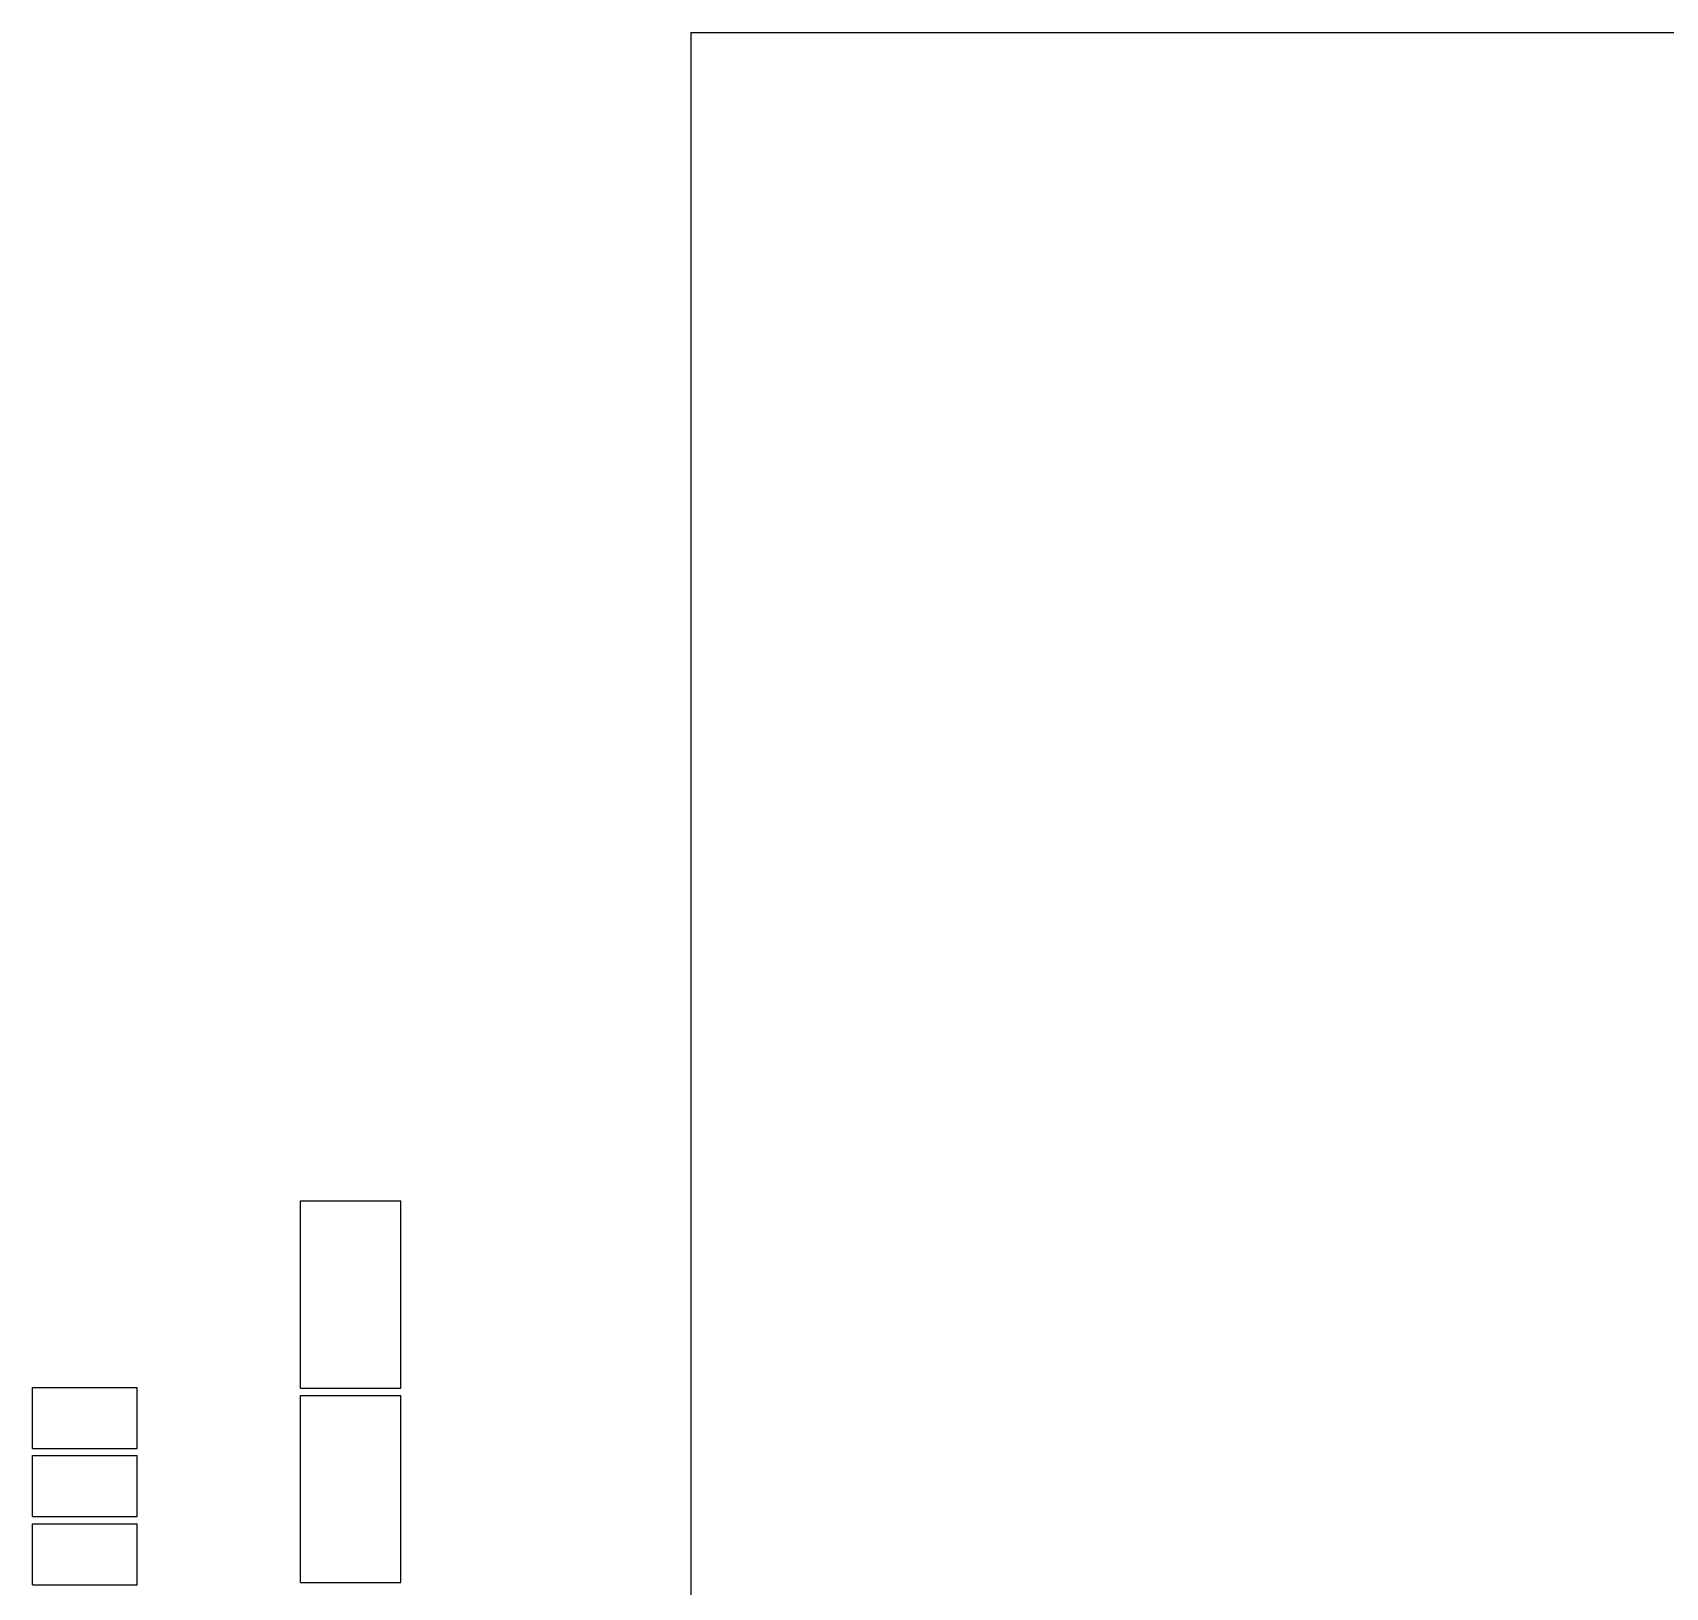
# Model space of a CAD drawing. Header units: metres. Extents: x -45 to 241, y 0 to 388.
# Drawn here: x -45.3 to 67.1, y 280.7 to 387.8 of the extents above; entities that cross this region are included whole.
import ezdxf

# ---------------------------------------------------------------- set-up
doc = ezdxf.new("R2010")
doc.units = ezdxf.units.M

msp = doc.modelspace()

# ---------------------------------------------------------------- linework, layer by layer
for points in [[(0, 387.8), (3.83, 387.8), (7.66, 387.8), (11.49, 387.8), (15.31, 387.8), (19.14, 387.8), (22.97, 387.8), (26.8, 387.8), (30.63, 387.8), (34.46, 387.8), (38.29, 387.8), (42.11, 387.8), (45.94, 387.8), (49.77, 387.8), (53.6, 387.8), (57.43, 387.8), (61.26, 387.8), (65.09, 387.8), (68.91, 387.8)], [(0, 387.8), (0, 384.72), (0, 381.65), (0, 378.57), (0, 375.5), (0, 372.42), (0, 369.35), (0, 366.27), (0, 363.2), (0, 360.12), (0, 357.05), (0, 353.97), (0, 350.9), (0, 347.82), (0, 344.74), (0, 341.67), (0, 338.59), (0, 335.52), (0, 332.44), (0, 329.37), (0, 326.29), (0, 323.22), (0, 320.14), (0, 317.07), (0, 313.99), (0, 310.92), (0, 307.84), (0, 304.76), (0, 301.69), (0, 298.61), (0, 295.54), (0, 292.46), (0, 289.39), (0, 286.31), (0, 283.24), (0, 280.16)], [(-26.87, 294.4), (-26.87, 294.6), (-26.87, 294.81), (-26.87, 295.01), (-26.87, 295.22), (-26.87, 295.42), (-26.87, 295.63), (-26.87, 295.83), (-26.87, 296.04), (-26.87, 296.24), (-26.87, 296.45), (-26.87, 296.65), (-26.87, 296.86), (-26.87, 297.06), (-26.87, 297.27), (-26.87, 297.47), (-26.87, 297.68), (-26.87, 297.88), (-26.87, 298.09), (-26.87, 298.29), (-26.87, 298.5), (-26.87, 298.7), (-26.87, 298.9), (-26.87, 299.11), (-26.87, 299.31), (-26.87, 299.52), (-26.87, 299.72), (-26.87, 299.93), (-26.87, 300.13), (-26.87, 300.34), (-26.87, 300.54), (-26.87, 300.75), (-26.87, 300.95), (-26.87, 301.16), (-26.87, 301.36), (-26.87, 301.57), (-26.87, 301.77), (-26.87, 301.98), (-26.87, 302.18), (-26.87, 302.39), (-26.87, 302.59), (-26.87, 302.8), (-26.87, 303), (-26.87, 303.2), (-26.87, 303.41), (-26.87, 303.61), (-26.87, 303.82), (-26.87, 304.02), (-26.87, 304.23), (-26.87, 304.43), (-26.87, 304.64), (-26.87, 304.84), (-26.87, 305.05), (-26.87, 305.25), (-26.87, 305.46), (-26.87, 305.66), (-26.87, 305.87), (-26.87, 306.07), (-26.87, 306.28), (-26.87, 306.48), (-26.87, 306.69), (-26.87, 306.89), (-26.87, 307.1), (-26.87, 307.3)], [(-26.87, 307.3), (-26.76, 307.3), (-26.65, 307.3), (-26.54, 307.3), (-26.43, 307.3), (-26.32, 307.3), (-26.21, 307.3), (-26.1, 307.3), (-25.99, 307.3), (-25.88, 307.3), (-25.77, 307.3), (-25.66, 307.3), (-25.55, 307.3), (-25.44, 307.3), (-25.33, 307.3), (-25.22, 307.3), (-25.11, 307.3), (-25, 307.3), (-24.9, 307.3), (-24.79, 307.3), (-24.68, 307.3), (-24.57, 307.3), (-24.46, 307.3), (-24.35, 307.3), (-24.24, 307.3), (-24.13, 307.3), (-24.02, 307.3), (-23.91, 307.3), (-23.8, 307.3), (-23.69, 307.3), (-23.58, 307.3), (-23.47, 307.3), (-23.36, 307.3), (-23.25, 307.3), (-23.14, 307.3), (-23.03, 307.3), (-22.92, 307.3), (-22.81, 307.3), (-22.7, 307.3), (-22.59, 307.3), (-22.48, 307.3), (-22.37, 307.3), (-22.26, 307.3), (-22.16, 307.3), (-22.05, 307.3), (-21.94, 307.3), (-21.83, 307.3), (-21.72, 307.3), (-21.61, 307.3), (-21.5, 307.3), (-21.39, 307.3), (-21.28, 307.3), (-21.17, 307.3), (-21.06, 307.3), (-20.95, 307.3), (-20.84, 307.3), (-20.73, 307.3), (-20.62, 307.3), (-20.51, 307.3), (-20.4, 307.3), (-20.29, 307.3), (-20.18, 307.3), (-20.07, 307.3), (-19.96, 307.3)], [(-19.96, 294.4), (-19.96, 294.6), (-19.96, 294.81), (-19.96, 295.01), (-19.96, 295.22), (-19.96, 295.42), (-19.96, 295.63), (-19.96, 295.83), (-19.96, 296.04), (-19.96, 296.24), (-19.96, 296.45), (-19.96, 296.65), (-19.96, 296.86), (-19.96, 297.06), (-19.96, 297.27), (-19.96, 297.47), (-19.96, 297.68), (-19.96, 297.88), (-19.96, 298.09), (-19.96, 298.29), (-19.96, 298.5), (-19.96, 298.7), (-19.96, 298.9), (-19.96, 299.11), (-19.96, 299.31), (-19.96, 299.52), (-19.96, 299.72), (-19.96, 299.93), (-19.96, 300.13), (-19.96, 300.34), (-19.96, 300.54), (-19.96, 300.75), (-19.96, 300.95), (-19.96, 301.16), (-19.96, 301.36), (-19.96, 301.57), (-19.96, 301.77), (-19.96, 301.98), (-19.96, 302.18), (-19.96, 302.39), (-19.96, 302.59), (-19.96, 302.8), (-19.96, 303), (-19.96, 303.2), (-19.96, 303.41), (-19.96, 303.61), (-19.96, 303.82), (-19.96, 304.02), (-19.96, 304.23), (-19.96, 304.43), (-19.96, 304.64), (-19.96, 304.84), (-19.96, 305.05), (-19.96, 305.25), (-19.96, 305.46), (-19.96, 305.66), (-19.96, 305.87), (-19.96, 306.07), (-19.96, 306.28), (-19.96, 306.48), (-19.96, 306.69), (-19.96, 306.89), (-19.96, 307.1), (-19.96, 307.3)], [(-45.33, 290.25), (-45.33, 290.32), (-45.33, 290.38), (-45.33, 290.45), (-45.33, 290.52), (-45.33, 290.58), (-45.33, 290.65), (-45.33, 290.72), (-45.33, 290.78), (-45.33, 290.85), (-45.33, 290.92), (-45.33, 290.98), (-45.33, 291.05), (-45.33, 291.12), (-45.33, 291.18), (-45.33, 291.25), (-45.33, 291.32), (-45.33, 291.38), (-45.33, 291.45), (-45.33, 291.52), (-45.33, 291.58), (-45.33, 291.65), (-45.33, 291.72), (-45.33, 291.78), (-45.33, 291.85), (-45.33, 291.92), (-45.33, 291.98), (-45.33, 292.05), (-45.33, 292.12), (-45.33, 292.18), (-45.33, 292.25), (-45.33, 292.32), (-45.33, 292.38), (-45.33, 292.45), (-45.33, 292.52), (-45.33, 292.58), (-45.33, 292.65), (-45.33, 292.72), (-45.33, 292.78), (-45.33, 292.85), (-45.33, 292.92), (-45.33, 292.98), (-45.33, 293.05), (-45.33, 293.12), (-45.33, 293.18), (-45.33, 293.25), (-45.33, 293.32), (-45.33, 293.38), (-45.33, 293.45), (-45.33, 293.52), (-45.33, 293.58), (-45.33, 293.65), (-45.33, 293.72), (-45.33, 293.78), (-45.33, 293.85), (-45.33, 293.92), (-45.33, 293.98), (-45.33, 294.05), (-45.33, 294.12), (-45.33, 294.18), (-45.33, 294.25), (-45.33, 294.32), (-45.33, 294.38), (-45.33, 294.45)], [(-45.33, 294.45), (-45.21, 294.45), (-45.1, 294.45), (-44.98, 294.45), (-44.87, 294.45), (-44.75, 294.45), (-44.64, 294.45), (-44.52, 294.45), (-44.41, 294.45), (-44.3, 294.45), (-44.18, 294.45), (-44.07, 294.45), (-43.95, 294.45), (-43.84, 294.45), (-43.72, 294.45), (-43.61, 294.45), (-43.5, 294.45), (-43.38, 294.45), (-43.27, 294.45), (-43.15, 294.45), (-43.04, 294.45), (-42.92, 294.45), (-42.81, 294.45), (-42.7, 294.45), (-42.58, 294.45), (-42.47, 294.45), (-42.35, 294.45), (-42.24, 294.45), (-42.12, 294.45), (-42.01, 294.45), (-41.9, 294.45), (-41.78, 294.45), (-41.67, 294.45), (-41.55, 294.45), (-41.44, 294.45), (-41.32, 294.45), (-41.21, 294.45), (-41.1, 294.45), (-40.98, 294.45), (-40.87, 294.45), (-40.75, 294.45), (-40.64, 294.45), (-40.52, 294.45), (-40.41, 294.45), (-40.29, 294.45), (-40.18, 294.45), (-40.07, 294.45), (-39.95, 294.45), (-39.84, 294.45), (-39.72, 294.45), (-39.61, 294.45), (-39.49, 294.45), (-39.38, 294.45), (-39.27, 294.45), (-39.15, 294.45), (-39.04, 294.45), (-38.92, 294.45), (-38.81, 294.45), (-38.69, 294.45), (-38.58, 294.45), (-38.47, 294.45), (-38.35, 294.45), (-38.24, 294.45), (-38.12, 294.45)], [(-38.12, 290.25), (-38.12, 290.32), (-38.12, 290.38), (-38.12, 290.45), (-38.12, 290.52), (-38.12, 290.58), (-38.12, 290.65), (-38.12, 290.72), (-38.12, 290.78), (-38.12, 290.85), (-38.12, 290.92), (-38.12, 290.98), (-38.12, 291.05), (-38.12, 291.12), (-38.12, 291.18), (-38.12, 291.25), (-38.12, 291.32), (-38.12, 291.38), (-38.12, 291.45), (-38.12, 291.52), (-38.12, 291.58), (-38.12, 291.65), (-38.12, 291.72), (-38.12, 291.78), (-38.12, 291.85), (-38.12, 291.92), (-38.12, 291.98), (-38.12, 292.05), (-38.12, 292.12), (-38.12, 292.18), (-38.12, 292.25), (-38.12, 292.32), (-38.12, 292.38), (-38.12, 292.45), (-38.12, 292.52), (-38.12, 292.58), (-38.12, 292.65), (-38.12, 292.72), (-38.12, 292.78), (-38.12, 292.85), (-38.12, 292.92), (-38.12, 292.98), (-38.12, 293.05), (-38.12, 293.12), (-38.12, 293.18), (-38.12, 293.25), (-38.12, 293.32), (-38.12, 293.38), (-38.12, 293.45), (-38.12, 293.52), (-38.12, 293.58), (-38.12, 293.65), (-38.12, 293.72), (-38.12, 293.78), (-38.12, 293.85), (-38.12, 293.92), (-38.12, 293.98), (-38.12, 294.05), (-38.12, 294.12), (-38.12, 294.18), (-38.12, 294.25), (-38.12, 294.32), (-38.12, 294.38), (-38.12, 294.45)], [(-26.87, 294.4), (-26.76, 294.4), (-26.65, 294.4), (-26.54, 294.4), (-26.43, 294.4), (-26.32, 294.4), (-26.21, 294.4), (-26.1, 294.4), (-25.99, 294.4), (-25.88, 294.4), (-25.77, 294.4), (-25.66, 294.4), (-25.55, 294.4), (-25.44, 294.4), (-25.33, 294.4), (-25.22, 294.4), (-25.11, 294.4), (-25, 294.4), (-24.9, 294.4), (-24.79, 294.4), (-24.68, 294.4), (-24.57, 294.4), (-24.46, 294.4), (-24.35, 294.4), (-24.24, 294.4), (-24.13, 294.4), (-24.02, 294.4), (-23.91, 294.4), (-23.8, 294.4), (-23.69, 294.4), (-23.58, 294.4), (-23.47, 294.4), (-23.36, 294.4), (-23.25, 294.4), (-23.14, 294.4), (-23.03, 294.4), (-22.92, 294.4), (-22.81, 294.4), (-22.7, 294.4), (-22.59, 294.4), (-22.48, 294.4), (-22.37, 294.4), (-22.26, 294.4), (-22.16, 294.4), (-22.05, 294.4), (-21.94, 294.4), (-21.83, 294.4), (-21.72, 294.4), (-21.61, 294.4), (-21.5, 294.4), (-21.39, 294.4), (-21.28, 294.4), (-21.17, 294.4), (-21.06, 294.4), (-20.95, 294.4), (-20.84, 294.4), (-20.73, 294.4), (-20.62, 294.4), (-20.51, 294.4), (-20.4, 294.4), (-20.29, 294.4), (-20.18, 294.4), (-20.07, 294.4), (-19.96, 294.4)], [(-26.87, 281), (-26.87, 281.2), (-26.87, 281.41), (-26.87, 281.61), (-26.87, 281.82), (-26.87, 282.02), (-26.87, 282.23), (-26.87, 282.43), (-26.87, 282.64), (-26.87, 282.84), (-26.87, 283.05), (-26.87, 283.25), (-26.87, 283.46), (-26.87, 283.66), (-26.87, 283.87), (-26.87, 284.07), (-26.87, 284.28), (-26.87, 284.48), (-26.87, 284.69), (-26.87, 284.89), (-26.87, 285.1), (-26.87, 285.3), (-26.87, 285.5), (-26.87, 285.71), (-26.87, 285.91), (-26.87, 286.12), (-26.87, 286.32), (-26.87, 286.53), (-26.87, 286.73), (-26.87, 286.94), (-26.87, 287.14), (-26.87, 287.35), (-26.87, 287.55), (-26.87, 287.76), (-26.87, 287.96), (-26.87, 288.17), (-26.87, 288.37), (-26.87, 288.58), (-26.87, 288.78), (-26.87, 288.99), (-26.87, 289.19), (-26.87, 289.4), (-26.87, 289.6), (-26.87, 289.8), (-26.87, 290.01), (-26.87, 290.21), (-26.87, 290.42), (-26.87, 290.62), (-26.87, 290.83), (-26.87, 291.03), (-26.87, 291.24), (-26.87, 291.44), (-26.87, 291.65), (-26.87, 291.85), (-26.87, 292.06), (-26.87, 292.26), (-26.87, 292.47), (-26.87, 292.67), (-26.87, 292.88), (-26.87, 293.08), (-26.87, 293.29), (-26.87, 293.49), (-26.87, 293.7), (-26.87, 293.9)], [(-26.87, 293.9), (-26.76, 293.9), (-26.65, 293.9), (-26.54, 293.9), (-26.43, 293.9), (-26.32, 293.9), (-26.21, 293.9), (-26.1, 293.9), (-25.99, 293.9), (-25.88, 293.9), (-25.77, 293.9), (-25.66, 293.9), (-25.55, 293.9), (-25.44, 293.9), (-25.33, 293.9), (-25.22, 293.9), (-25.11, 293.9), (-25, 293.9), (-24.9, 293.9), (-24.79, 293.9), (-24.68, 293.9), (-24.57, 293.9), (-24.46, 293.9), (-24.35, 293.9), (-24.24, 293.9), (-24.13, 293.9), (-24.02, 293.9), (-23.91, 293.9), (-23.8, 293.9), (-23.69, 293.9), (-23.58, 293.9), (-23.47, 293.9), (-23.36, 293.9), (-23.25, 293.9), (-23.14, 293.9), (-23.03, 293.9), (-22.92, 293.9), (-22.81, 293.9), (-22.7, 293.9), (-22.59, 293.9), (-22.48, 293.9), (-22.37, 293.9), (-22.26, 293.9), (-22.16, 293.9), (-22.05, 293.9), (-21.94, 293.9), (-21.83, 293.9), (-21.72, 293.9), (-21.61, 293.9), (-21.5, 293.9), (-21.39, 293.9), (-21.28, 293.9), (-21.17, 293.9), (-21.06, 293.9), (-20.95, 293.9), (-20.84, 293.9), (-20.73, 293.9), (-20.62, 293.9), (-20.51, 293.9), (-20.4, 293.9), (-20.29, 293.9), (-20.18, 293.9), (-20.07, 293.9), (-19.96, 293.9)], [(-19.96, 281), (-19.96, 281.2), (-19.96, 281.41), (-19.96, 281.61), (-19.96, 281.82), (-19.96, 282.02), (-19.96, 282.23), (-19.96, 282.43), (-19.96, 282.64), (-19.96, 282.84), (-19.96, 283.05), (-19.96, 283.25), (-19.96, 283.46), (-19.96, 283.66), (-19.96, 283.87), (-19.96, 284.07), (-19.96, 284.28), (-19.96, 284.48), (-19.96, 284.69), (-19.96, 284.89), (-19.96, 285.1), (-19.96, 285.3), (-19.96, 285.5), (-19.96, 285.71), (-19.96, 285.91), (-19.96, 286.12), (-19.96, 286.32), (-19.96, 286.53), (-19.96, 286.73), (-19.96, 286.94), (-19.96, 287.14), (-19.96, 287.35), (-19.96, 287.55), (-19.96, 287.76), (-19.96, 287.96), (-19.96, 288.17), (-19.96, 288.37), (-19.96, 288.58), (-19.96, 288.78), (-19.96, 288.99), (-19.96, 289.19), (-19.96, 289.4), (-19.96, 289.6), (-19.96, 289.8), (-19.96, 290.01), (-19.96, 290.21), (-19.96, 290.42), (-19.96, 290.62), (-19.96, 290.83), (-19.96, 291.03), (-19.96, 291.24), (-19.96, 291.44), (-19.96, 291.65), (-19.96, 291.85), (-19.96, 292.06), (-19.96, 292.26), (-19.96, 292.47), (-19.96, 292.67), (-19.96, 292.88), (-19.96, 293.08), (-19.96, 293.29), (-19.96, 293.49), (-19.96, 293.7), (-19.96, 293.9)], [(-45.33, 290.25), (-45.21, 290.25), (-45.1, 290.25), (-44.98, 290.25), (-44.87, 290.25), (-44.75, 290.25), (-44.64, 290.25), (-44.52, 290.25), (-44.41, 290.25), (-44.3, 290.25), (-44.18, 290.25), (-44.07, 290.25), (-43.95, 290.25), (-43.84, 290.25), (-43.72, 290.25), (-43.61, 290.25), (-43.5, 290.25), (-43.38, 290.25), (-43.27, 290.25), (-43.15, 290.25), (-43.04, 290.25), (-42.92, 290.25), (-42.81, 290.25), (-42.7, 290.25), (-42.58, 290.25), (-42.47, 290.25), (-42.35, 290.25), (-42.24, 290.25), (-42.12, 290.25), (-42.01, 290.25), (-41.9, 290.25), (-41.78, 290.25), (-41.67, 290.25), (-41.55, 290.25), (-41.44, 290.25), (-41.32, 290.25), (-41.21, 290.25), (-41.1, 290.25), (-40.98, 290.25), (-40.87, 290.25), (-40.75, 290.25), (-40.64, 290.25), (-40.52, 290.25), (-40.41, 290.25), (-40.29, 290.25), (-40.18, 290.25), (-40.07, 290.25), (-39.95, 290.25), (-39.84, 290.25), (-39.72, 290.25), (-39.61, 290.25), (-39.49, 290.25), (-39.38, 290.25), (-39.27, 290.25), (-39.15, 290.25), (-39.04, 290.25), (-38.92, 290.25), (-38.81, 290.25), (-38.69, 290.25), (-38.58, 290.25), (-38.47, 290.25), (-38.35, 290.25), (-38.24, 290.25), (-38.12, 290.25)], [(-45.33, 285.55), (-45.33, 285.62), (-45.33, 285.68), (-45.33, 285.75), (-45.33, 285.82), (-45.33, 285.88), (-45.33, 285.95), (-45.33, 286.02), (-45.33, 286.08), (-45.33, 286.15), (-45.33, 286.22), (-45.33, 286.28), (-45.33, 286.35), (-45.33, 286.42), (-45.33, 286.48), (-45.33, 286.55), (-45.33, 286.62), (-45.33, 286.68), (-45.33, 286.75), (-45.33, 286.82), (-45.33, 286.88), (-45.33, 286.95), (-45.33, 287.02), (-45.33, 287.08), (-45.33, 287.15), (-45.33, 287.22), (-45.33, 287.28), (-45.33, 287.35), (-45.33, 287.42), (-45.33, 287.48), (-45.33, 287.55), (-45.33, 287.62), (-45.33, 287.68), (-45.33, 287.75), (-45.33, 287.82), (-45.33, 287.88), (-45.33, 287.95), (-45.33, 288.02), (-45.33, 288.08), (-45.33, 288.15), (-45.33, 288.22), (-45.33, 288.28), (-45.33, 288.35), (-45.33, 288.42), (-45.33, 288.48), (-45.33, 288.55), (-45.33, 288.62), (-45.33, 288.68), (-45.33, 288.75), (-45.33, 288.82), (-45.33, 288.88), (-45.33, 288.95), (-45.33, 289.02), (-45.33, 289.08), (-45.33, 289.15), (-45.33, 289.22), (-45.33, 289.28), (-45.33, 289.35), (-45.33, 289.42), (-45.33, 289.48), (-45.33, 289.55), (-45.33, 289.62), (-45.33, 289.68), (-45.33, 289.75)], [(-45.33, 289.75), (-45.21, 289.75), (-45.1, 289.75), (-44.98, 289.75), (-44.87, 289.75), (-44.75, 289.75), (-44.64, 289.75), (-44.52, 289.75), (-44.41, 289.75), (-44.3, 289.75), (-44.18, 289.75), (-44.07, 289.75), (-43.95, 289.75), (-43.84, 289.75), (-43.72, 289.75), (-43.61, 289.75), (-43.5, 289.75), (-43.38, 289.75), (-43.27, 289.75), (-43.15, 289.75), (-43.04, 289.75), (-42.92, 289.75), (-42.81, 289.75), (-42.7, 289.75), (-42.58, 289.75), (-42.47, 289.75), (-42.35, 289.75), (-42.24, 289.75), (-42.12, 289.75), (-42.01, 289.75), (-41.9, 289.75), (-41.78, 289.75), (-41.67, 289.75), (-41.55, 289.75), (-41.44, 289.75), (-41.32, 289.75), (-41.21, 289.75), (-41.1, 289.75), (-40.98, 289.75), (-40.87, 289.75), (-40.75, 289.75), (-40.64, 289.75), (-40.52, 289.75), (-40.41, 289.75), (-40.29, 289.75), (-40.18, 289.75), (-40.07, 289.75), (-39.95, 289.75), (-39.84, 289.75), (-39.72, 289.75), (-39.61, 289.75), (-39.49, 289.75), (-39.38, 289.75), (-39.27, 289.75), (-39.15, 289.75), (-39.04, 289.75), (-38.92, 289.75), (-38.81, 289.75), (-38.69, 289.75), (-38.58, 289.75), (-38.47, 289.75), (-38.35, 289.75), (-38.24, 289.75), (-38.12, 289.75)], [(-38.12, 285.55), (-38.12, 285.62), (-38.12, 285.68), (-38.12, 285.75), (-38.12, 285.82), (-38.12, 285.88), (-38.12, 285.95), (-38.12, 286.02), (-38.12, 286.08), (-38.12, 286.15), (-38.12, 286.22), (-38.12, 286.28), (-38.12, 286.35), (-38.12, 286.42), (-38.12, 286.48), (-38.12, 286.55), (-38.12, 286.62), (-38.12, 286.68), (-38.12, 286.75), (-38.12, 286.82), (-38.12, 286.88), (-38.12, 286.95), (-38.12, 287.02), (-38.12, 287.08), (-38.12, 287.15), (-38.12, 287.22), (-38.12, 287.28), (-38.12, 287.35), (-38.12, 287.42), (-38.12, 287.48), (-38.12, 287.55), (-38.12, 287.62), (-38.12, 287.68), (-38.12, 287.75), (-38.12, 287.82), (-38.12, 287.88), (-38.12, 287.95), (-38.12, 288.02), (-38.12, 288.08), (-38.12, 288.15), (-38.12, 288.22), (-38.12, 288.28), (-38.12, 288.35), (-38.12, 288.42), (-38.12, 288.48), (-38.12, 288.55), (-38.12, 288.62), (-38.12, 288.68), (-38.12, 288.75), (-38.12, 288.82), (-38.12, 288.88), (-38.12, 288.95), (-38.12, 289.02), (-38.12, 289.08), (-38.12, 289.15), (-38.12, 289.22), (-38.12, 289.28), (-38.12, 289.35), (-38.12, 289.42), (-38.12, 289.48), (-38.12, 289.55), (-38.12, 289.62), (-38.12, 289.68), (-38.12, 289.75)], [(-45.33, 285.55), (-45.21, 285.55), (-45.1, 285.55), (-44.98, 285.55), (-44.87, 285.55), (-44.75, 285.55), (-44.64, 285.55), (-44.52, 285.55), (-44.41, 285.55), (-44.3, 285.55), (-44.18, 285.55), (-44.07, 285.55), (-43.95, 285.55), (-43.84, 285.55), (-43.72, 285.55), (-43.61, 285.55), (-43.5, 285.55), (-43.38, 285.55), (-43.27, 285.55), (-43.15, 285.55), (-43.04, 285.55), (-42.92, 285.55), (-42.81, 285.55), (-42.7, 285.55), (-42.58, 285.55), (-42.47, 285.55), (-42.35, 285.55), (-42.24, 285.55), (-42.12, 285.55), (-42.01, 285.55), (-41.9, 285.55), (-41.78, 285.55), (-41.67, 285.55), (-41.55, 285.55), (-41.44, 285.55), (-41.32, 285.55), (-41.21, 285.55), (-41.1, 285.55), (-40.98, 285.55), (-40.87, 285.55), (-40.75, 285.55), (-40.64, 285.55), (-40.52, 285.55), (-40.41, 285.55), (-40.29, 285.55), (-40.18, 285.55), (-40.07, 285.55), (-39.95, 285.55), (-39.84, 285.55), (-39.72, 285.55), (-39.61, 285.55), (-39.49, 285.55), (-39.38, 285.55), (-39.27, 285.55), (-39.15, 285.55), (-39.04, 285.55), (-38.92, 285.55), (-38.81, 285.55), (-38.69, 285.55), (-38.58, 285.55), (-38.47, 285.55), (-38.35, 285.55), (-38.24, 285.55), (-38.12, 285.55)], [(-45.33, 280.85), (-45.33, 280.92), (-45.33, 280.98), (-45.33, 281.05), (-45.33, 281.12), (-45.33, 281.18), (-45.33, 281.25), (-45.33, 281.32), (-45.33, 281.38), (-45.33, 281.45), (-45.33, 281.52), (-45.33, 281.58), (-45.33, 281.65), (-45.33, 281.72), (-45.33, 281.78), (-45.33, 281.85), (-45.33, 281.92), (-45.33, 281.98), (-45.33, 282.05), (-45.33, 282.12), (-45.33, 282.18), (-45.33, 282.25), (-45.33, 282.32), (-45.33, 282.38), (-45.33, 282.45), (-45.33, 282.52), (-45.33, 282.58), (-45.33, 282.65), (-45.33, 282.72), (-45.33, 282.78), (-45.33, 282.85), (-45.33, 282.92), (-45.33, 282.98), (-45.33, 283.05), (-45.33, 283.12), (-45.33, 283.18), (-45.33, 283.25), (-45.33, 283.32), (-45.33, 283.38), (-45.33, 283.45), (-45.33, 283.52), (-45.33, 283.58), (-45.33, 283.65), (-45.33, 283.72), (-45.33, 283.78), (-45.33, 283.85), (-45.33, 283.92), (-45.33, 283.98), (-45.33, 284.05), (-45.33, 284.12), (-45.33, 284.18), (-45.33, 284.25), (-45.33, 284.32), (-45.33, 284.38), (-45.33, 284.45), (-45.33, 284.52), (-45.33, 284.58), (-45.33, 284.65), (-45.33, 284.72), (-45.33, 284.78), (-45.33, 284.85), (-45.33, 284.92), (-45.33, 284.98), (-45.33, 285.05)], [(-45.33, 285.05), (-45.21, 285.05), (-45.1, 285.05), (-44.98, 285.05), (-44.87, 285.05), (-44.75, 285.05), (-44.64, 285.05), (-44.52, 285.05), (-44.41, 285.05), (-44.3, 285.05), (-44.18, 285.05), (-44.07, 285.05), (-43.95, 285.05), (-43.84, 285.05), (-43.72, 285.05), (-43.61, 285.05), (-43.5, 285.05), (-43.38, 285.05), (-43.27, 285.05), (-43.15, 285.05), (-43.04, 285.05), (-42.92, 285.05), (-42.81, 285.05), (-42.7, 285.05), (-42.58, 285.05), (-42.47, 285.05), (-42.35, 285.05), (-42.24, 285.05), (-42.12, 285.05), (-42.01, 285.05), (-41.9, 285.05), (-41.78, 285.05), (-41.67, 285.05), (-41.55, 285.05), (-41.44, 285.05), (-41.32, 285.05), (-41.21, 285.05), (-41.1, 285.05), (-40.98, 285.05), (-40.87, 285.05), (-40.75, 285.05), (-40.64, 285.05), (-40.52, 285.05), (-40.41, 285.05), (-40.29, 285.05), (-40.18, 285.05), (-40.07, 285.05), (-39.95, 285.05), (-39.84, 285.05), (-39.72, 285.05), (-39.61, 285.05), (-39.49, 285.05), (-39.38, 285.05), (-39.27, 285.05), (-39.15, 285.05), (-39.04, 285.05), (-38.92, 285.05), (-38.81, 285.05), (-38.69, 285.05), (-38.58, 285.05), (-38.47, 285.05), (-38.35, 285.05), (-38.24, 285.05), (-38.12, 285.05)], [(-38.12, 280.85), (-38.12, 280.92), (-38.12, 280.98), (-38.12, 281.05), (-38.12, 281.12), (-38.12, 281.18), (-38.12, 281.25), (-38.12, 281.32), (-38.12, 281.38), (-38.12, 281.45), (-38.12, 281.52), (-38.12, 281.58), (-38.12, 281.65), (-38.12, 281.72), (-38.12, 281.78), (-38.12, 281.85), (-38.12, 281.92), (-38.12, 281.98), (-38.12, 282.05), (-38.12, 282.12), (-38.12, 282.18), (-38.12, 282.25), (-38.12, 282.32), (-38.12, 282.38), (-38.12, 282.45), (-38.12, 282.52), (-38.12, 282.58), (-38.12, 282.65), (-38.12, 282.72), (-38.12, 282.78), (-38.12, 282.85), (-38.12, 282.92), (-38.12, 282.98), (-38.12, 283.05), (-38.12, 283.12), (-38.12, 283.18), (-38.12, 283.25), (-38.12, 283.32), (-38.12, 283.38), (-38.12, 283.45), (-38.12, 283.52), (-38.12, 283.58), (-38.12, 283.65), (-38.12, 283.72), (-38.12, 283.78), (-38.12, 283.85), (-38.12, 283.92), (-38.12, 283.98), (-38.12, 284.05), (-38.12, 284.12), (-38.12, 284.18), (-38.12, 284.25), (-38.12, 284.32), (-38.12, 284.38), (-38.12, 284.45), (-38.12, 284.52), (-38.12, 284.58), (-38.12, 284.65), (-38.12, 284.72), (-38.12, 284.78), (-38.12, 284.85), (-38.12, 284.92), (-38.12, 284.98), (-38.12, 285.05)], [(-45.33, 280.85), (-45.21, 280.85), (-45.1, 280.85), (-44.98, 280.85), (-44.87, 280.85), (-44.75, 280.85), (-44.64, 280.85), (-44.52, 280.85), (-44.41, 280.85), (-44.3, 280.85), (-44.18, 280.85), (-44.07, 280.85), (-43.95, 280.85), (-43.84, 280.85), (-43.72, 280.85), (-43.61, 280.85), (-43.5, 280.85), (-43.38, 280.85), (-43.27, 280.85), (-43.15, 280.85), (-43.04, 280.85), (-42.92, 280.85), (-42.81, 280.85), (-42.7, 280.85), (-42.58, 280.85), (-42.47, 280.85), (-42.35, 280.85), (-42.24, 280.85), (-42.12, 280.85), (-42.01, 280.85), (-41.9, 280.85), (-41.78, 280.85), (-41.67, 280.85), (-41.55, 280.85), (-41.44, 280.85), (-41.32, 280.85), (-41.21, 280.85), (-41.1, 280.85), (-40.98, 280.85), (-40.87, 280.85), (-40.75, 280.85), (-40.64, 280.85), (-40.52, 280.85), (-40.41, 280.85), (-40.29, 280.85), (-40.18, 280.85), (-40.07, 280.85), (-39.95, 280.85), (-39.84, 280.85), (-39.72, 280.85), (-39.61, 280.85), (-39.49, 280.85), (-39.38, 280.85), (-39.27, 280.85), (-39.15, 280.85), (-39.04, 280.85), (-38.92, 280.85), (-38.81, 280.85), (-38.69, 280.85), (-38.58, 280.85), (-38.47, 280.85), (-38.35, 280.85), (-38.24, 280.85), (-38.12, 280.85)], [(-26.87, 281), (-26.76, 281), (-26.65, 281), (-26.54, 281), (-26.43, 281), (-26.32, 281), (-26.21, 281), (-26.1, 281), (-25.99, 281), (-25.88, 281), (-25.77, 281), (-25.66, 281), (-25.55, 281), (-25.44, 281), (-25.33, 281), (-25.22, 281), (-25.11, 281), (-25, 281), (-24.9, 281), (-24.79, 281), (-24.68, 281), (-24.57, 281), (-24.46, 281), (-24.35, 281), (-24.24, 281), (-24.13, 281), (-24.02, 281), (-23.91, 281), (-23.8, 281), (-23.69, 281), (-23.58, 281), (-23.47, 281), (-23.36, 281), (-23.25, 281), (-23.14, 281), (-23.03, 281), (-22.92, 281), (-22.81, 281), (-22.7, 281), (-22.59, 281), (-22.48, 281), (-22.37, 281), (-22.26, 281), (-22.16, 281), (-22.05, 281), (-21.94, 281), (-21.83, 281), (-21.72, 281), (-21.61, 281), (-21.5, 281), (-21.39, 281), (-21.28, 281), (-21.17, 281), (-21.06, 281), (-20.95, 281), (-20.84, 281), (-20.73, 281), (-20.62, 281), (-20.51, 281), (-20.4, 281), (-20.29, 281), (-20.18, 281), (-20.07, 281), (-19.96, 281)]]:
    msp.add_lwpolyline(points)

doc.saveas('drawing.dxf')
